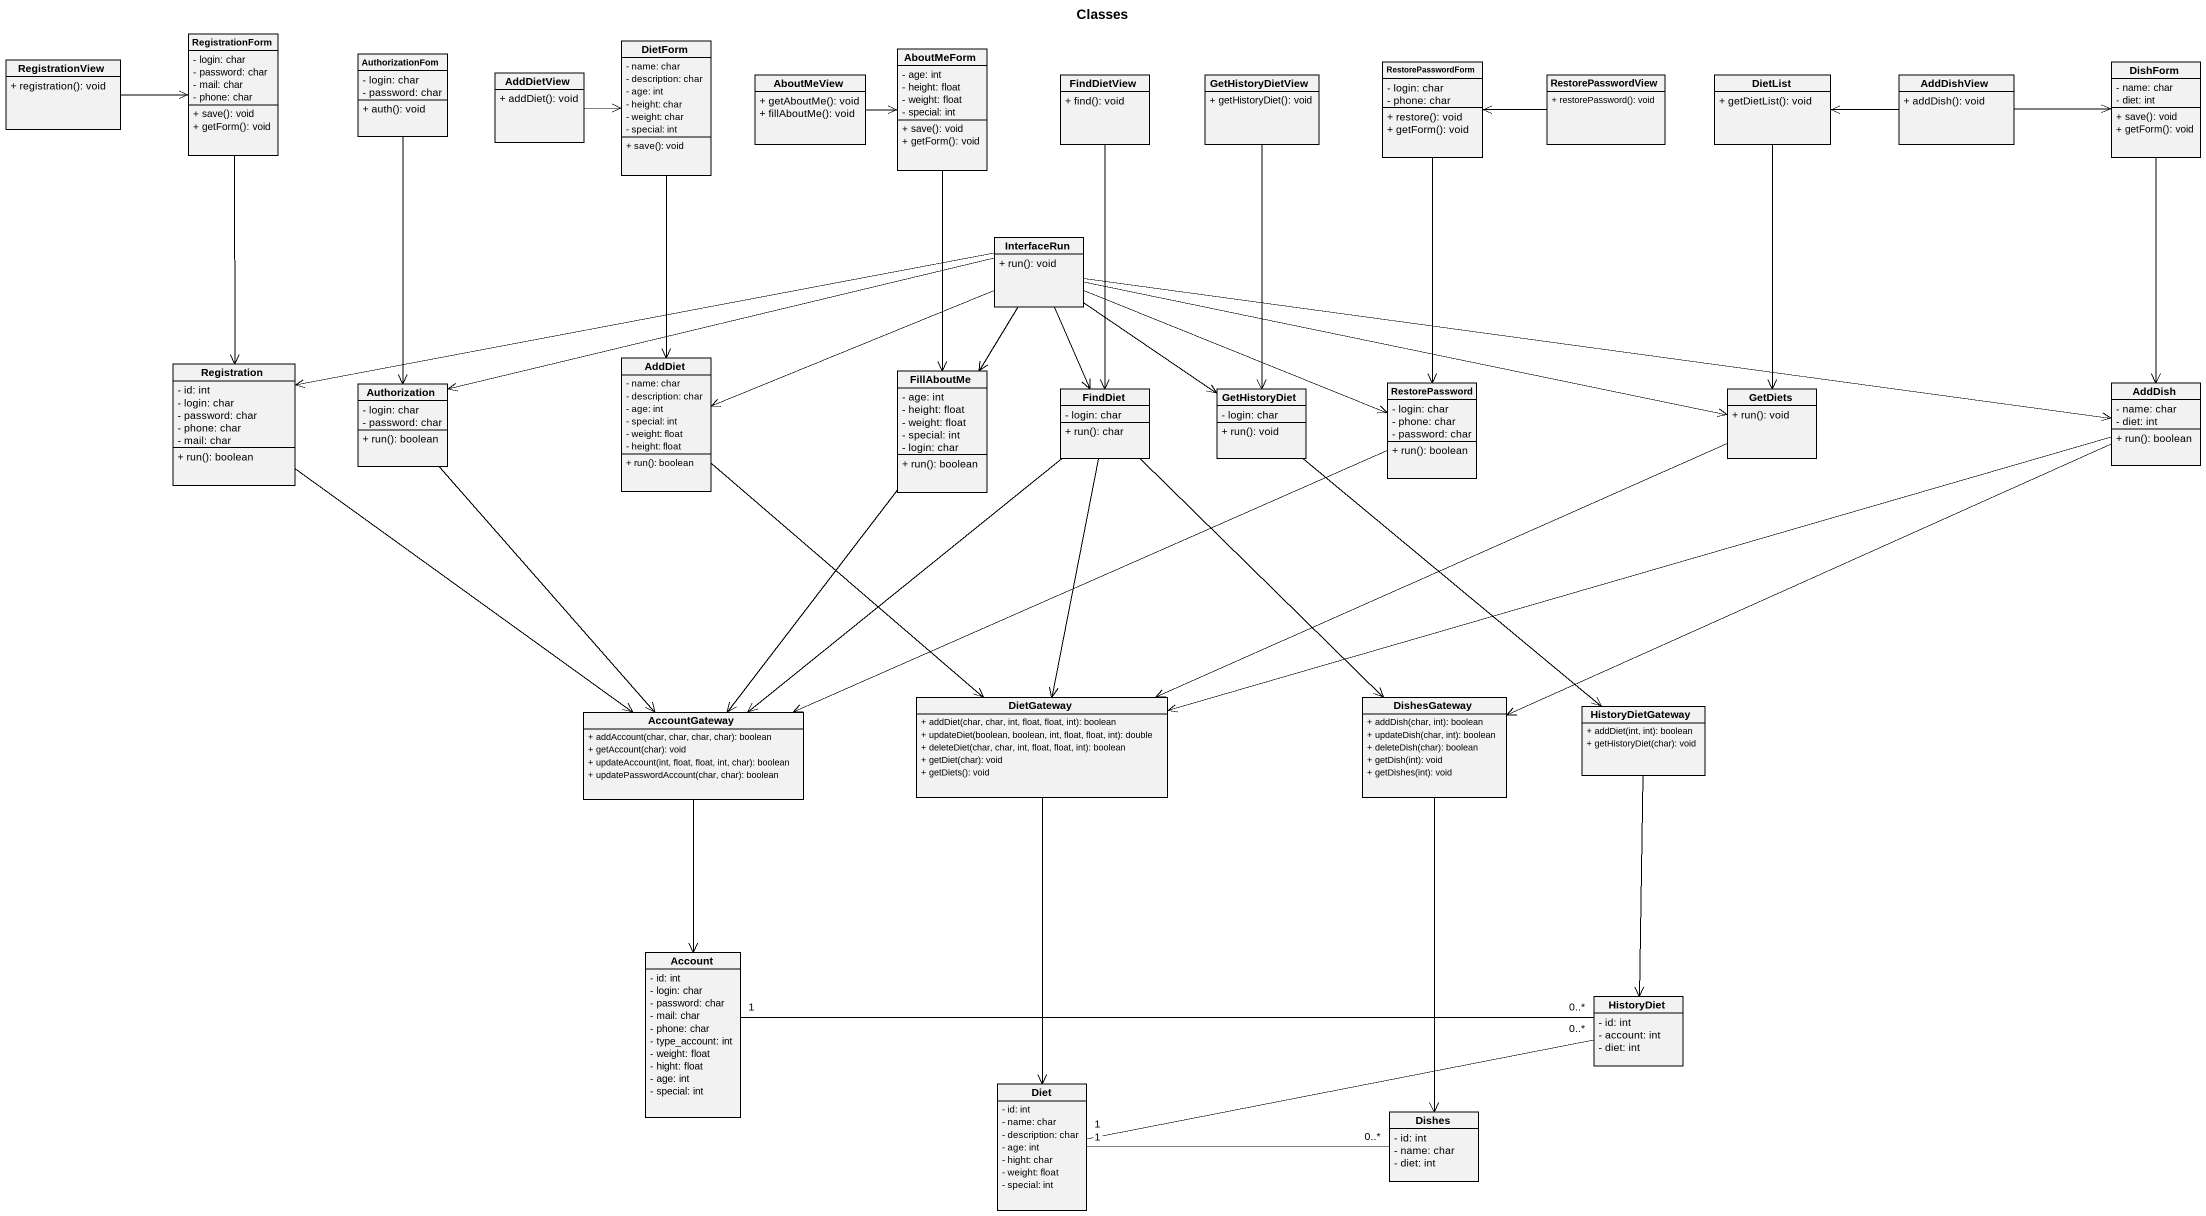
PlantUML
@startuml
title Classes
hide circle
hide empty members
skinparam classAttributeIconSize 0
class RegistrationForm {
  - login: char
  - password: char
  - mail: char
  - phone: char
  + save(): void
  + getForm(): void
}
class AuthorizationFom {
  - login: char
  - password: char
  + auth(): void
}
class DietForm {
  - name: char
  - description: char
  - age: int
  - height: char
  - weight: char
  - special: int
  + save(): void
}
class AboutMeForm {
  - age: int
  - height: float
  - weight: float
  - special: int
  + save(): void
  + getForm(): void
}
class RegistrationView {
  + registration(): void
}
class AddDietView {
  + addDiet(): void
}
class AboutMeView {
  + getAboutMe(): void
  + fillAboutMe(): void
}
class FindDietView {
  + find(): void
}
class GetHistoryDietView {
  + getHistoryDiet(): void
}
class RestorePasswordForm {
  - login: char
  - phone: char
  + restore(): void
  + getForm(): void
}
class RestorePasswordView {
  + restorePassword(): void
}
class DietList {
  + getDietList(): void
}
class AddDishView {
  + addDish(): void
}
class DishForm {
  - name: char
  - diet: int
  + save(): void
  + getForm(): void
}
class InterfaceRun {
  + run(): void
}
class Registration {
  - id: int
  - login: char
  - password: char
  - phone: char
  - mail: char
  + run(): boolean
}
class AddDiet {
  - name: char
  - description: char
  - age: int
  - special: int
  - weight: float
  - height: float
  + run(): boolean
}
class Authorization {
  - login: char
  - password: char
  + run(): boolean
}
class FillAboutMe {
  - age: int
  - height: float
  - weight: float
  - special: int
  - login: char
  + run(): boolean
}
class FindDiet {
  - login: char
  + run(): char
}
class GetHistoryDiet {
  - login: char
  + run(): void
}
class RestorePassword {
  - login: char
  - phone: char
  - password: char
  + run(): boolean
}
class GetDiets {
  + run(): void
}
class AddDish {
  - name: char
  - diet: int
  + run(): boolean
}
class AccountGateway {
  + addAccount(char, char, char, char): boolean
  + getAccount(char): void
  + updateAccount(int, float, float, int, char): boolean
  + updatePasswordAccount(char, char): boolean
}
class DietGateway {
  + addDiet(char, char, int, float, float, int): boolean
  + updateDiet(boolean, boolean, int, float, float, int): double
  + deleteDiet(char, char, int, float, float, int): boolean
  + getDiet(char): void
  + getDiets(): void
}
class DishesGateway {
  + addDish(char, int): boolean
  + updateDish(char, int): boolean
  + deleteDish(char): boolean
  + getDish(int): void
  + getDishes(int): void
}
class HistoryDietGateway {
  + addDiet(int, int): boolean
  + getHistoryDiet(char): void
}
class Account {
  - id: int
  - login: char
  - password: char
  - mail: char
  - phone: char
  - type_account: int
  - weight: float
  - hight: float
  - age: int
  - special: int
}
class HistoryDiet {
  - id: int
  - account: int
  - diet: int
}
class Diet {
  - id: int
  - name: char
  - description: char
  - age: int
  - hight: char
  - weight: float
  - special: int
}
class Dishes {
  - id: int
  - name: char
  - diet: int
}
RegistrationForm --> Registration
AuthorizationFom --> Authorization
DietForm --> AddDiet
AboutMeForm --> FillAboutMe
RegistrationView -right-> RegistrationForm
AddDietView -right-> DietForm
AboutMeView -right-> AboutMeForm
FindDietView --> FindDiet
GetHistoryDietView --> GetHistoryDiet
RestorePasswordForm --> RestorePassword
RestorePasswordView -left-> RestorePasswordForm
DietList --> GetDiets
AddDishView -left-> DietList
AddDishView -right-> DishForm
DishForm --> AddDish
InterfaceRun -left-> Registration
InterfaceRun -left-> AddDiet
InterfaceRun -left-> Authorization
InterfaceRun --> FillAboutMe
InterfaceRun --> FindDiet
InterfaceRun --> GetHistoryDiet
InterfaceRun -right-> RestorePassword
InterfaceRun -right-> GetDiets
InterfaceRun -right-> AddDish
Registration --> AccountGateway
AddDiet --> DietGateway
Authorization --> AccountGateway
FillAboutMe --> AccountGateway
FindDiet --> AccountGateway
FindDiet --> DietGateway
FindDiet --> DishesGateway
GetHistoryDiet --> HistoryDietGateway
RestorePassword -left-> AccountGateway
GetDiets -left-> DietGateway
AddDish -left-> DietGateway
AddDish -left-> DishesGateway
AccountGateway --> Account
DietGateway --> Diet
DishesGateway --> Dishes
HistoryDietGateway --> HistoryDiet
Account "1" -right- "0..*" HistoryDiet
Diet "1" -right- "0..*" HistoryDiet
Dishes "0..*" -left- "1" Diet
@enduml
